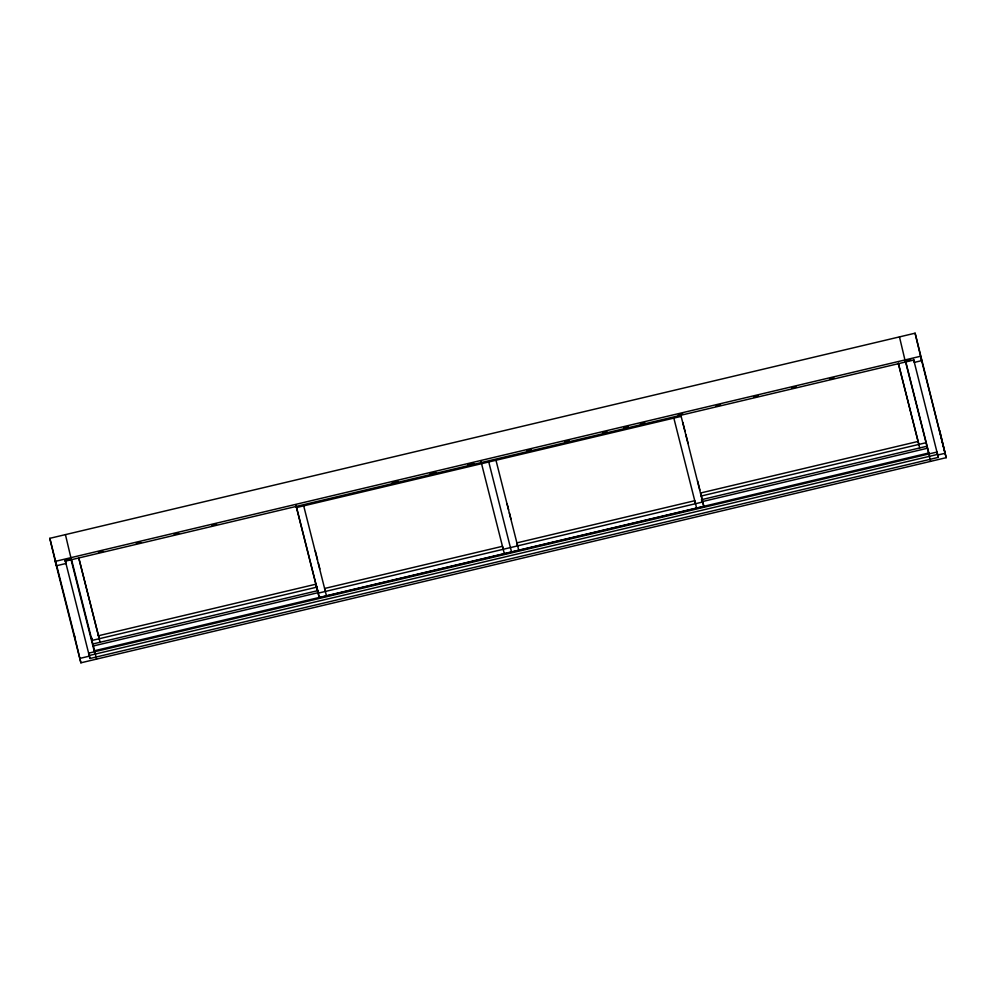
<?xml version="1.0" encoding="UTF-8"?>
<svg xmlns="http://www.w3.org/2000/svg" width="996" height="996" viewBox="0 0 996 996"><rect width="100%" height="100%" fill="white"/><g stroke="black" fill="none" stroke-linecap="round" stroke-linejoin="round"><path stroke-width="1.49" d="M94.134 650.724L94.408 651.894L70.94 559.154L65.213 560.511L65.923 563.512L56.349 565.778L49.8 538.326L915.1 333.187L946.2 457.674L80.9 662.813L55.241 561.383L920.541 356.257L946.2 457.674M98.48 552.481L103.024 551.411M136.315 543.517L140.859 542.434M174.163 534.541L178.707 533.47M212.011 525.577L216.543 524.494M392.138 482.873L398.188 481.442M429.986 473.897L436.036 472.465M467.821 464.933L473.872 463.489M526.859 450.939L531.403 449.856M564.695 441.963L569.239 440.892M602.543 432.986L607.087 431.915M623.733 427.969L628.277 426.886M640.391 424.022L644.922 422.939M678.226 415.046L682.77 413.975M716.074 406.082L720.606 404.999M753.91 397.105L758.454 396.035M791.758 388.141L796.302 387.058M829.593 379.165L834.138 378.082M905.289 361.224L910.929 360.029M65.325 561.159L913.693 360.054M296.484 507.562L681.052 416.39M918.835 444.428L918.125 441.427L700.599 492.995L703.861 506.528L511.571 552.108L488.762 461.982M316.728 587.167L91.993 640.44L91.296 637.278M701.308 495.996L926.043 442.722M92.877 643.964L318.421 590.491M701.383 499.706L926.927 446.233M71.326 558.806L93.387 645.956L318.919 592.483M701.894 501.698L927.438 448.237L930.575 461.385M318.135 593.168L702.715 501.996M94.159 650.824L928.857 452.956M295.912 505.296L319.28 597.7L325.057 596.33M510.126 552.456L326.501 595.981L303.693 505.856M89.254 655.493L937.61 454.388M79.792 658.418L89.366 656.14M937.722 455.035L945.092 453.28L939.651 430.222M89.964 658.493L938.319 457.376L937.012 452.035L88.656 653.152L89.964 658.493L65.213 560.511M938.319 457.376L913.569 359.394L914.278 362.395L921.649 360.652L915.1 333.187M905.613 361.15L929.106 454.014L928.832 452.844M905.526 361.623L927.438 448.237M905.426 362.009L899.475 336.897M898.367 363.341L918.125 441.427M898.305 363.341L919.719 447.951M682.795 422.429L685.074 431.43M685.833 434.443L688.112 443.444M697.611 480.993L699.889 490.007M680.778 414.909L703.861 506.528M673.844 418.108L696.652 508.234M507.101 503.827L508.62 509.84M509.392 512.84L510.911 518.854M495.983 460.276L518.792 550.402M480.981 461.422L504.362 553.826M315.309 550.925L317.587 559.939M318.346 562.939L319.865 568.953M296.21 506.08L317.873 591.699M100.086 642.258L78.684 557.648L98.492 635.734L316.018 584.166L319.28 597.7M71.376 559.727L65.425 534.615M96.525 659.103L93.387 645.956M49.8 538.326L75.098 638.274M695.507 503.702L694.797 500.702L516.936 542.87L517.634 545.87M503.217 549.294L502.507 546.294L324.646 588.462L325.356 591.462M98.143 634.24L99.202 638.735M91.433 637.477L92.105 640.366M74.351 635.348L80.9 662.813"/></g></svg>
